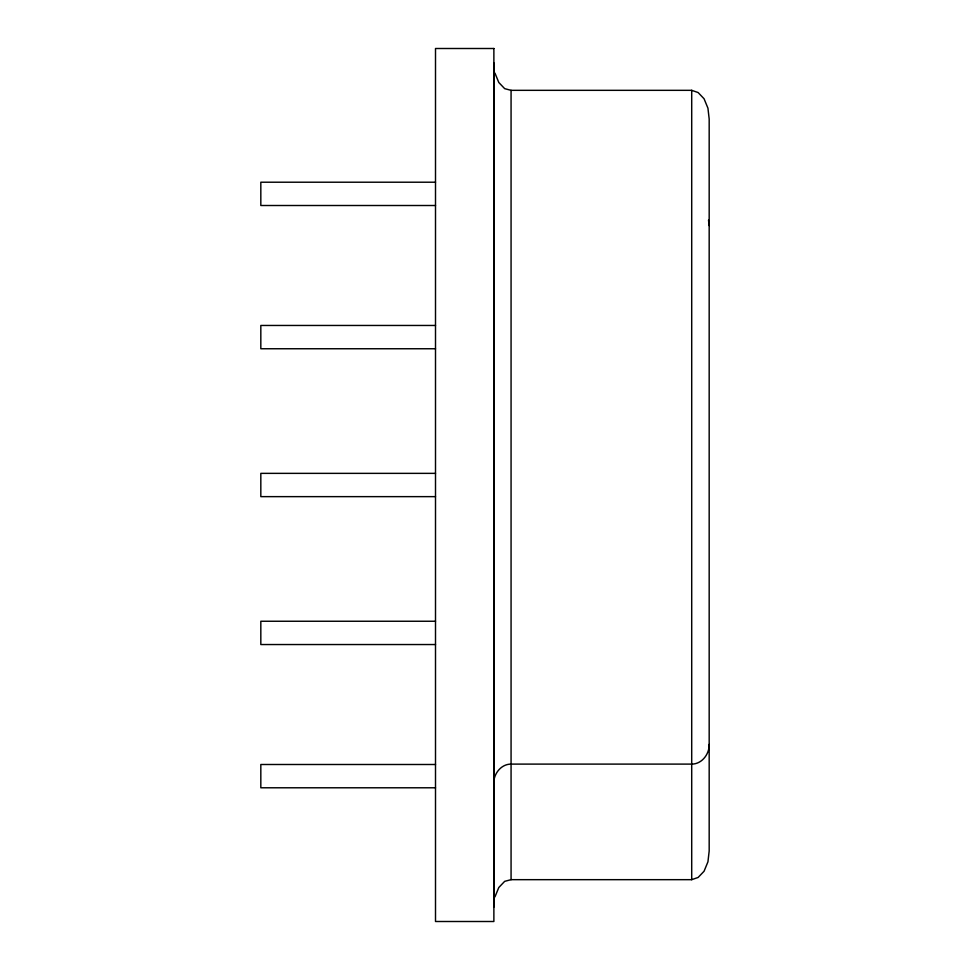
<?xml version="1.0" encoding="UTF-8"?>
<svg xmlns="http://www.w3.org/2000/svg" width="970" height="970" viewBox="0 0 970 970"><rect width="100%" height="100%" fill="white"/><g stroke="black" fill="none" stroke-linecap="round" stroke-linejoin="round"><path stroke-width="1.45" d="M493.73 783.651C493.451 774.048 500.969 764.033 511.069 764.105L691.707 764.105C701.88 764.166 709.458 754.078 709.179 744.402M494.942 896.91L498.798 887.514L504.679 881.342L511.069 879.669L691.707 879.669L698.133 877.45L704.062 871.242L707.942 861.809L709.179 851.005L709.179 118.995L707.942 108.191L704.062 98.758L698.133 92.55L691.707 90.331L511.069 90.331L504.679 88.658L498.798 82.486L494.942 73.09M435.506 182.214L260.821 182.214L260.821 205.507L435.506 205.507M435.506 325.459L260.821 325.459L260.821 348.751L435.506 348.751M435.506 473.36L260.821 473.36L260.821 496.64L435.506 496.64M435.506 621.249L260.821 621.249L260.821 644.541L435.506 644.541M435.506 764.493L260.821 764.493L260.821 787.785L435.506 787.785M708.5 220.178L709.179 225.598M691.707 90.295L691.707 879.705M511.069 90.295L511.069 879.705M493.73 62.65L493.73 907.35M493.875 48.5L435.506 48.5L435.506 921.5L493.875 921.5L493.875 48.5"/></g></svg>
